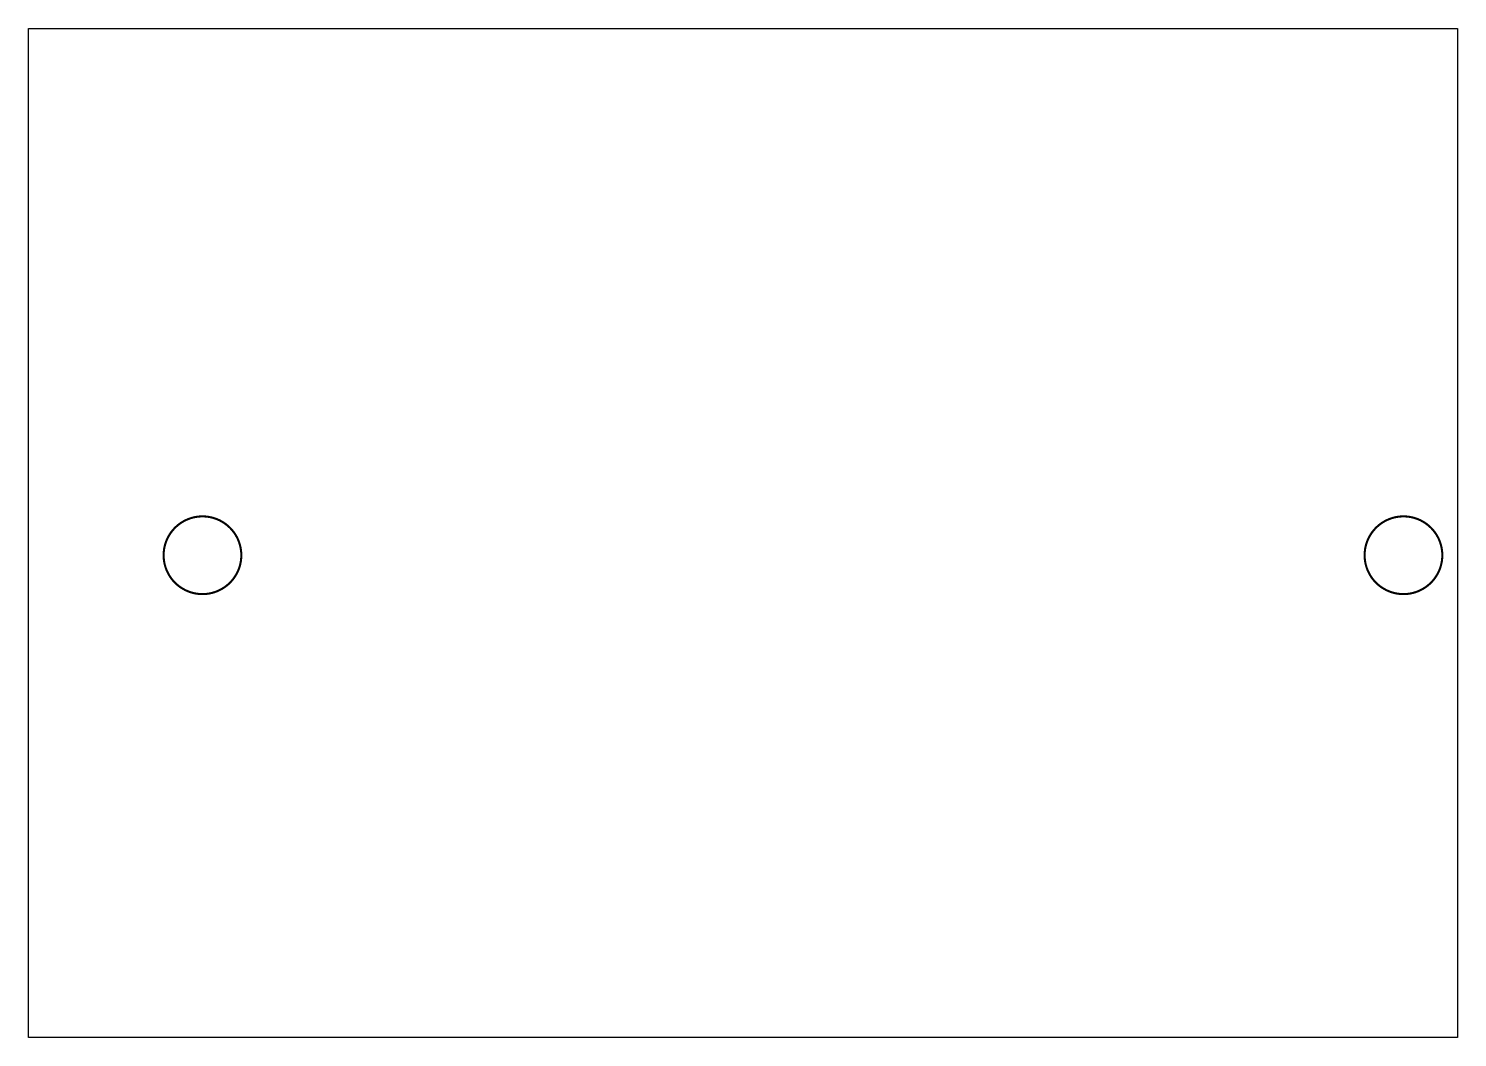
# Model space of a CAD drawing. Header units: inches. Extents: x 0 to 68, y 0 to 48.
import ezdxf

# ---------------------------------------------------------------- set-up
doc = ezdxf.new("R2010")
doc.units = ezdxf.units.IN
doc.header["$MEASUREMENT"] = 0
doc.layers.add('Pen 1', color=7, linetype='Continuous')

msp = doc.modelspace()

# ---------------------------------------------------------------- linework, layer by layer
at = {"layer": 'Pen 1', "color": 0}
for points in [[(0, 47.9984), (67.9983, 47.9984)], [(0, 0), (0, 47.9984)], [(67.9983, 47.9984), (67.9983, 0)], [(67.9983, 0), (0, 0)]]:
    msp.add_lwpolyline(points, dxfattribs=at)
at = {"layer": 'Pen 1', "color": 0, "const_width": 0.0991}
for points in [[(10.1244, 22.9413), (10.1199, 22.8123), (10.1064, 22.6839), (10.084, 22.5568), (10.0528, 22.4316), (10.0129, 22.3088), (9.9646, 22.1892), (9.908, 22.0732), (9.8435, 21.9614), (9.7713, 21.8544), (9.6918, 21.7527), (9.6055, 21.6568), (9.5126, 21.5671), (9.4138, 21.4842), (9.3093, 21.4083), (9.1999, 21.3399), (9.0859, 21.2793), (8.968, 21.2268), (8.8467, 21.1827), (8.7227, 21.1471), (8.5964, 21.1203), (8.4686, 21.1023), (8.3399, 21.0933), (8.2108, 21.0933), (8.082, 21.1023), (7.9542, 21.1203), (7.828, 21.1471), (7.7039, 21.1827), (7.5826, 21.2268), (7.4647, 21.2793), (7.3508, 21.3399), (7.2413, 21.4083), (7.1369, 21.4842), (7.038, 21.5671), (6.9452, 21.6568), (6.8588, 21.7527), (6.7794, 21.8544), (6.7072, 21.9614), (6.6426, 22.0732), (6.5861, 22.1892), (6.5377, 22.3088), (6.4978, 22.4316), (6.4666, 22.5568), (6.4442, 22.6839), (6.4307, 22.8123), (6.4262, 22.9413), (6.4307, 23.0703), (6.4442, 23.1986), (6.4666, 23.3257), (6.4978, 23.451), (6.5377, 23.5737), (6.5861, 23.6934), (6.6426, 23.8094), (6.7072, 23.9212), (6.7794, 24.0282), (6.8588, 24.1299), (6.9452, 24.2258), (7.038, 24.3154), (7.1369, 24.3984), (7.2413, 24.4743), (7.3508, 24.5427), (7.4647, 24.6033), (7.5826, 24.6558), (7.7039, 24.6999), (7.828, 24.7355), (7.9542, 24.7623), (8.082, 24.7803), (8.2108, 24.7893), (8.3399, 24.7893), (8.4686, 24.7803), (8.5964, 24.7623), (8.7227, 24.7355), (8.8467, 24.6999), (8.968, 24.6558), (9.0859, 24.6033), (9.1999, 24.5427), (9.3093, 24.4743), (9.4138, 24.3984), (9.5126, 24.3154), (9.6055, 24.2258), (9.6918, 24.1299), (9.7713, 24.0282), (9.8435, 23.9212), (9.908, 23.8094), (9.9646, 23.6934), (10.0129, 23.5737), (10.0528, 23.451), (10.084, 23.3257), (10.1064, 23.1986), (10.1199, 23.0703), (10.1244, 22.9413)], [(67.2795, 22.9413), (67.275, 22.8123), (67.2615, 22.6839), (67.2391, 22.5568), (67.2079, 22.4316), (67.168, 22.3088), (67.1197, 22.1892), (67.0631, 22.0732), (66.9985, 21.9614), (66.9264, 21.8544), (66.8469, 21.7527), (66.7605, 21.6568), (66.6677, 21.5671), (66.5688, 21.4842), (66.4644, 21.4083), (66.355, 21.3399), (66.241, 21.2793), (66.1231, 21.2268), (66.0018, 21.1827), (65.8777, 21.1471), (65.7515, 21.1203), (65.6237, 21.1023), (65.4949, 21.0933), (65.3659, 21.0933), (65.2371, 21.1023), (65.1093, 21.1203), (64.9831, 21.1471), (64.859, 21.1827), (64.7377, 21.2268), (64.6198, 21.2793), (64.5058, 21.3399), (64.3964, 21.4083), (64.292, 21.4842), (64.1931, 21.5671), (64.1003, 21.6568), (64.0139, 21.7527), (63.9344, 21.8544), (63.8623, 21.9614), (63.7977, 22.0732), (63.7411, 22.1892), (63.6928, 22.3088), (63.6529, 22.4316), (63.6217, 22.5568), (63.5993, 22.6839), (63.5858, 22.8123), (63.5813, 22.9413), (63.5858, 23.0703), (63.5993, 23.1986), (63.6217, 23.3257), (63.6529, 23.451), (63.6928, 23.5737), (63.7411, 23.6934), (63.7977, 23.8094), (63.8623, 23.9212), (63.9344, 24.0282), (64.0139, 24.1299), (64.1003, 24.2258), (64.1931, 24.3154), (64.292, 24.3984), (64.3964, 24.4743), (64.5058, 24.5427), (64.6198, 24.6033), (64.7377, 24.6558), (64.859, 24.6999), (64.9831, 24.7355), (65.1093, 24.7623), (65.2371, 24.7803), (65.3659, 24.7893), (65.4949, 24.7893), (65.6237, 24.7803), (65.7515, 24.7623), (65.8777, 24.7355), (66.0018, 24.6999), (66.1231, 24.6558), (66.241, 24.6033), (66.355, 24.5427), (66.4644, 24.4743), (66.5688, 24.3984), (66.6677, 24.3154), (66.7605, 24.2258), (66.8469, 24.1299), (66.9264, 24.0282), (66.9985, 23.9212), (67.0631, 23.8094), (67.1197, 23.6934), (67.168, 23.5737), (67.2079, 23.451), (67.2391, 23.3257), (67.2615, 23.1986), (67.275, 23.0703), (67.2795, 22.9413)]]:
    msp.add_lwpolyline(points, dxfattribs=at)

doc.saveas('drawing.dxf')
